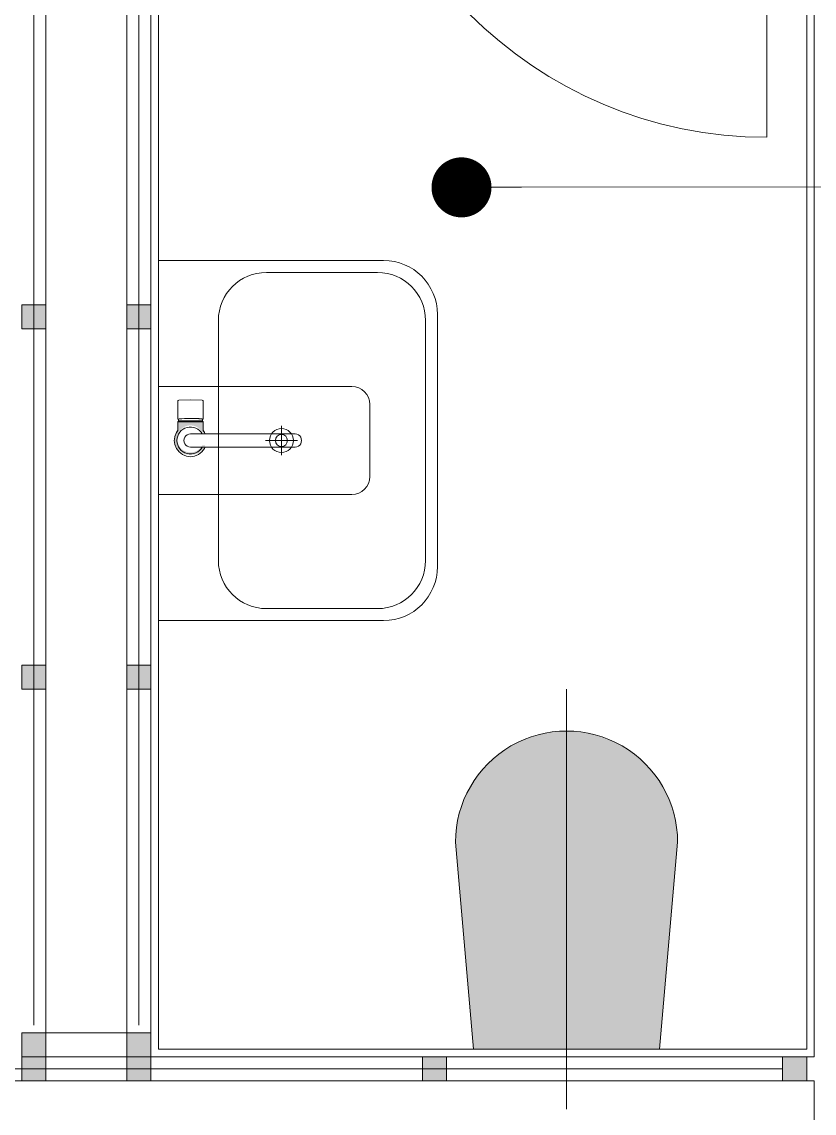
# Model space of a CAD drawing. Extents: x -9058 to 11890, y 0 to 4205.
# Drawn here: x 3577.8 to 3709.8, y 3379.7 to 3561.5 of the extents above; entities that cross this region are included whole.
import ezdxf

# ---------------------------------------------------------------- set-up
doc = ezdxf.new("R2010")
doc.units = 0
doc.header["$MEASUREMENT"] = 0
doc.layers.get('0').update_dxf_attribs({"color": 9, "lineweight": 9})
doc.layers.add('M-TEFRIS2-015', color=129, linetype='Continuous', lineweight=9)

# ---------------------------------------------------------------- blocks, each defined once
blk = doc.blocks.new('A$C6B6E2180')
for points in [[(0, 2.660619919270175), (0, -2.660619919271994)], [(-2.421789027619524, 0), (2.421789027615886, 0)]]:
    blk.add_lwpolyline(points)
for radius in [2, 1]:
    blk.add_circle((0, 0), radius)
blk = doc.blocks.new('p-batarya uno')
at = {"linetype": 'Continuous', "elevation": 5.3}
blk.add_lwpolyline([(1959.685929119419, 13727.44873787905), (1962.734529119419, 13727.44873787905), (1962.833329119419, 13727.49263195621), (1962.875729119419, 13727.5958701514), (1962.946259677504, 13729.54873787905), (1962.875729119419, 13731.49873787904), (1962.833329119419, 13731.60373787904), (1962.734529119419, 13731.64873787905), (1959.685929119419, 13731.64873787905), (1959.653529119419, 13731.57373787905), (1959.64577992635, 13731.52474225426), (1959.405629119419, 13731.54873787905), (1959.346329119419, 13731.54873787905), (1959.246329119419, 13731.64873787905), (1957.791783664873, 13731.64873787905), (1957.486329119419, 13731.88873787904), (1956.836329119419, 13732.14873787905), (1956.396633186181, 13732.22233216293), (1956.146358570699, 13732.24903103267), (1955.456329119419, 13732.14873787905), (1954.806329119419, 13731.88873787904), (1954.246329119419, 13731.44873787905), (1953.806329119419, 13730.88873787904), (1953.546329119419, 13730.23873787905), (1953.446329119419, 13729.54873787905), (1953.546329119419, 13728.85873787905), (1953.806329119419, 13728.20873787905), (1954.246329119419, 13727.64873787905), (1954.806329119419, 13727.20873787905), (1955.046329119419, 13727.11273787905), (1955.046329119419, 13712.11361787905), (1955.086329119419, 13711.84255887905), (1955.196329119418, 13711.58117887905), (1955.366329119419, 13711.35852187904), (1955.596329119419, 13711.19394887905), (1955.866329119419, 13711.08746087905), (1956.146329119419, 13711.04873787905), (1956.426329119419, 13711.08746087905), (1956.696329119418, 13711.19394887905), (1956.926329119419, 13711.35852187904), (1957.096329119419, 13711.58117887905), (1957.206329119419, 13711.84255887905), (1957.246329119419, 13712.11361787905), (1957.246329119419, 13712.29967787904), (1957.246329119419, 13712.43359787905), (1957.246329119419, 13712.65968787904), (1957.246329119419, 13713.02339787904), (1957.246329119419, 13713.51490787904), (1957.246329119419, 13714.13419787905), (1957.246329119419, 13727.11273787905), (1957.486329119419, 13727.20873787905), (1957.791783664873, 13727.44873787905), (1959.246329119419, 13727.44873787905), (1959.346329119419, 13727.54673651803), (1959.405629119419, 13727.54869782459), (1959.64577992635, 13727.57273350383), (1959.653529119419, 13727.52373787905), (1959.685043964259, 13727.45078684932)], close=True, dxfattribs=at)
at = {"linetype": 'Continuous'}
for points, elevation in [([(1959.246329119419, 13731.64873787905), (1959.246329119418, 13727.44873787905)], 5.3), ([(1959.346329119419, 13727.54688882244), (1959.346329119419, 13731.54681268266)], 5.313471698113248), ([(1959.405629119419, 13731.55058601517), (1959.405629119419, 13727.54873787904)], 5.312932463485488), ([(1959.685929119419, 13731.64873787905), (1959.718329119419, 13731.57373787905), (1959.738207529937, 13731.44805316138), (1959.752729119419, 13731.35623787904), (1959.761805835668, 13731.25356682638), (1959.783229119419, 13731.01123787904), (1959.806129119419, 13730.55373787904), (1959.820041943984, 13730.05719396785), (1959.825529119419, 13729.54873787905), (1959.820508903493, 13729.0569474141), (1959.806129119419, 13728.54373787904), (1959.786848197929, 13728.15854043007), (1959.783229119419, 13728.08623787905), (1959.761805835668, 13727.84390893171), (1959.752729119419, 13727.74123787904), (1959.738207529937, 13727.64942259671), (1959.727367666262, 13727.58088566795), (1959.718329119419, 13727.52373787905), (1959.686814239257, 13727.45078676756)], 5.3)]:
    blk.add_lwpolyline(points, dxfattribs=dict(at, elevation=elevation))
blk.add_lwpolyline([(1955.046329119419, 13727.11273787905), (1955.046329119419, 13729.56743787904), (1955.086329119419, 13729.84263787904), (1955.191083398152, 13730.09538138428), (1955.366329119419, 13730.33413787904), (1955.60033761445, 13730.50284424631), (1955.864979220235, 13730.60889691945), (1956.146329119419, 13730.64873787904), (1956.426329119419, 13730.60381034281), (1956.696329119418, 13730.50123787904), (1956.926329119419, 13730.33413787904), (1957.101574840686, 13730.09538138428), (1957.206329119419, 13729.84263787904), (1957.246329119419, 13729.56743787904), (1957.246329119419, 13729.25806430392), (1957.246329119419, 13728.91925811026), (1957.246329119419, 13727.11273787905)], dxfattribs=at)
blk.add_arc((1956.146329313672, 13729.54873787905), 2.250000194252709, 299.2675691547355, 240.7324195042669, dxfattribs=at)
blk = doc.blocks.new('_Dot')
at = {"color": 0, "linetype": 'ByBlock', "lineweight": -2}
blk.add_line((-0.5, 0), (-1, 0), dxfattribs=at)
at = {"color": 0, "linetype": 'ByBlock', "const_width": 0.5}
blk.add_lwpolyline([(-0.25, 0, 1), (0.25, 0, 1)], format="xyb", close=True, dxfattribs=at)

msp = doc.modelspace()

# ---------------------------------------------------------------- hatches: boundary and pattern name
at = {"layer": 'M-TEFRIS2-015'}
h = msp.add_hatch(color=256, dxfattribs=at)
h.dxf.hatch_style = 1
h.paths.add_polyline_path([(3577.807568860391, 3514.373106777772), (3577.807568860391, 3510.373106777772), (3581.807568860391, 3510.373106777772), (3581.807568860391, 3514.373106777772)])
h = msp.add_hatch(color=256, dxfattribs=at)
h.dxf.hatch_style = 1
h.paths.add_polyline_path([(3595.307568859695, 3514.373106777772), (3595.307568859695, 3510.373106777772), (3599.307568859695, 3510.373106777772), (3599.307568859695, 3514.373106777772)])
for points in [[(3608.343504500779, 3490.946622733203), (3607.870283257232, 3490.946622733203, -3.829799145068203), (3607.870283474964, 3493.146622733204), (3608.343504500779, 3493.146622733204), (3608.24750450078, 3493.386622733206), (3608.00750450078, 3493.69207727866), (3608.00750450078, 3495.146622733204), (3603.807504500779, 3495.146622733204), (3603.807504500779, 3493.69207727866), (3603.567504500781, 3493.386622733206), (3603.307504500779, 3492.736622733204), (3603.233910216892, 3492.296926799967), (3603.207211347157, 3492.046652184485), (3603.307504500779, 3491.356622733203), (3603.567504500781, 3490.706622733205), (3604.00750450078, 3490.146622733204), (3604.567504500781, 3489.706622733205), (3605.217504500781, 3489.446622733203), (3605.907504500779, 3489.346622733205), (3606.59750450078, 3489.446622733203), (3607.24750450078, 3489.706622733205), (3607.807504500779, 3490.146622733204), (3608.24750450078, 3490.706622733205)], [(3607.870283257232, 3490.946622733203, -3.829799145068203), (3607.870283474964, 3493.146622733204), (3608.343504500779, 3493.146622733204), (3608.24750450078, 3493.386622733206), (3608.00750450078, 3493.69207727866), (3608.00750450078, 3495.146622733204), (3603.807504500779, 3495.146622733204), (3603.807504500779, 3493.69207727866), (3603.567504500781, 3493.386622733206), (3603.307504500779, 3492.736622733204), (3603.233910216892, 3492.296926799967), (3603.207211347157, 3492.046652184485), (3603.307504500779, 3491.356622733203), (3603.567504500781, 3490.706622733205), (3604.00750450078, 3490.146622733204), (3604.567504500781, 3489.706622733205), (3605.217504500781, 3489.446622733203), (3605.907504500779, 3489.346622733205), (3606.59750450078, 3489.446622733203), (3607.24750450078, 3489.706622733205), (3607.807504500779, 3490.146622733204), (3608.24750450078, 3490.706622733205), (3608.343504500779, 3490.946622733203)]]:
    msp.add_hatch(color=256, dxfattribs=at).paths.add_polyline_path(points)
h = msp.add_hatch(color=256, dxfattribs=at)
h.dxf.hatch_style = 1
h.paths.add_polyline_path([(3577.807568860391, 3454.373106777775), (3577.807568860391, 3450.373106777772), (3581.807568860391, 3450.373106777772), (3581.807568860391, 3454.373106777775)])
h = msp.add_hatch(color=256, dxfattribs=at)
h.dxf.hatch_style = 1
h.paths.add_polyline_path([(3595.307568859695, 3454.373106777775), (3595.307568859695, 3450.373106777772), (3599.307568859695, 3450.373106777772), (3599.307568859695, 3454.373106777775)])
h = msp.add_hatch(color=256, dxfattribs=at)
edge = h.paths.add_edge_path()
edge.add_line((3684.057568859695, 3390.373106777746), (3653.057568859695, 3390.373106777746))
edge.add_line((3653.057568859695, 3390.373106777746), (3650.057592162289, 3424.84374361234))
edge.add_arc((3668.557568859695, 3424.873106777764), 18.50000000000045, -0.09093979231460025, 180.0909397923372, ccw=False)
edge.add_line((3687.0575455571, 3424.843743612348), (3684.057568859695, 3390.373106777746))
h = msp.add_hatch(color=256, dxfattribs=at)
h.dxf.hatch_style = 1
h.paths.add_polyline_path([(3577.807568860508, 3389.123106777775), (3581.807568860508, 3389.123106777775), (3581.807568860508, 3393.123106777775), (3577.807568860508, 3393.123106777775)])
h = msp.add_hatch(color=256, dxfattribs=at)
h.dxf.hatch_style = 1
h.paths.add_polyline_path([(3599.307568859695, 3389.123106777775), (3595.307568859695, 3389.123106777775), (3595.307568859695, 3393.123106777775), (3599.307568859695, 3393.123106777775)])
h = msp.add_hatch(color=256, dxfattribs=at)
h.dxf.hatch_style = 1
h.paths.add_polyline_path([(3581.807568860391, 3385.123106777713), (3577.807568860391, 3385.123106777713), (3577.807568860391, 3389.123106777713), (3581.807568860391, 3389.123106777713)])
h = msp.add_hatch(color=256, dxfattribs=at)
h.dxf.hatch_style = 1
h.paths.add_polyline_path([(3595.307568859695, 3389.123106777713), (3595.307568859695, 3385.123106777713), (3599.307568859695, 3385.123106777713), (3599.307568859695, 3389.123106777713)])
h = msp.add_hatch(color=256, dxfattribs=at)
h.dxf.hatch_style = 1
h.paths.add_polyline_path([(3644.557568859696, 3385.123106777772), (3648.557568859696, 3385.123106777772), (3648.557568859696, 3389.123106777772), (3644.557568859696, 3389.123106777772)])
h = msp.add_hatch(color=256, dxfattribs=at)
h.dxf.hatch_style = 1
h.paths.add_polyline_path([(3704.557568859698, 3385.123106777772), (3708.557568859696, 3385.123106777772), (3708.557568859696, 3389.123106777772), (3704.557568859698, 3389.123106777772)])
h = msp.add_hatch(color=256, dxfattribs=at)
h.dxf.hatch_style = 1
h.paths.add_polyline_path([(3708.557568859696, 3389.123106777772), (3708.557568859696, 3385.123106777772), (3704.557568859696, 3385.123106777772), (3704.557568859696, 3389.123106777772)])

# ---------------------------------------------------------------- linework, layer by layer
for p, q in [((3708.557568859696, 3671.57310662381), (3708.557568859696, 3390.57310662381)), ((3709.807568859695, 3671.57310662381), (3709.807568859695, 3390.57310662381)), ((3579.807568860334, 3611.373106777772), (3579.807568860334, 3394.373106777775)), ((3581.807568860333, 3611.62310664962), (3581.807568860333, 3389.123106777713)), ((3595.307568859636, 3389.123106777713), (3595.307568859636, 3611.62310664962)), ((3597.307568859636, 3394.373106777775), (3597.307568859636, 3611.373106777772)), ((3599.307568859695, 3389.123106777772), (3599.307568859695, 3611.62310664962)), ((3600.557568859695, 3610.373106649617), (3600.557568859695, 3390.373106777775)), ((3577.807568860391, 3510.373106777772), (3577.807568860391, 3514.373106777772)), ((3577.807568860391, 3514.373106777772), (3581.807568860391, 3514.373106777772)), ((3581.807568860391, 3514.373106777772), (3581.807568860391, 3510.373106777772)), ((3595.307568859695, 3514.373106777772), (3595.307568859695, 3510.373106777772)), ((3599.307568859695, 3514.373106777772), (3595.307568859695, 3514.373106777772)), ((3599.307568859695, 3510.373106777772), (3599.307568859695, 3514.373106777772)), ((3581.807568860391, 3510.373106777772), (3577.807568860391, 3510.373106777772)), ((3595.307568859695, 3510.373106777772), (3599.307568859695, 3510.373106777772)), ((3577.807568860391, 3450.373106777772), (3577.807568860391, 3454.373106777775)), ((3577.807568860391, 3454.373106777775), (3581.807568860391, 3454.373106777775)), ((3581.807568860391, 3454.373106777775), (3581.807568860391, 3450.373106777772)), ((3595.307568859695, 3454.373106777775), (3595.307568859695, 3450.373106777772)), ((3599.307568859695, 3454.373106777775), (3595.307568859695, 3454.373106777775)), ((3599.307568859695, 3450.373106777772), (3599.307568859695, 3454.373106777775)), ((3581.807568860391, 3450.373106777772), (3577.807568860391, 3450.373106777772)), ((3595.307568859695, 3450.373106777772), (3599.307568859695, 3450.373106777772)), ((3577.807568860508, 3393.123106777775), (3577.807568860508, 3389.123106777775)), ((3581.807568860508, 3393.123106777775), (3577.807568860508, 3393.123106777775)), ((3581.807568860333, 3393.123106777772), (3595.307568859636, 3393.123106777772)), ((3581.807568860508, 3389.123106777775), (3581.807568860508, 3393.123106777775)), ((3583.807568859856, 3393.123106777772), (3588.307568859856, 3393.123106777772)), ((3595.307568859695, 3389.123106777775), (3595.307568859695, 3393.123106777775)), ((3595.307568859695, 3393.123106777775), (3599.307568859695, 3393.123106777775)), ((3599.307568859695, 3393.123106777775), (3599.307568859695, 3389.123106777775)), ((3577.807568860391, 3385.123106777713), (3577.807568860391, 3389.123106777713)), ((3577.807568860391, 3389.123106777713), (3581.807568860391, 3389.123106777713)), ((3577.807568860508, 3389.123106777775), (3581.807568860508, 3389.123106777775)), ((3577.807568860391, 3385.123106777713), (3577.807568860391, 3389.123106777713)), ((3577.807568860391, 3389.123106777713), (3581.807568860391, 3389.123106777713)), ((3581.807568860391, 3389.123106777713), (3581.807568860391, 3385.123106777713)), ((3581.807568860333, 3389.123106777713), (3595.307568859636, 3389.123106777713)), ((3581.807568860391, 3389.123106777713), (3581.807568860391, 3385.123106777713)), ((3595.307568859695, 3389.123106777713), (3595.307568859695, 3385.123106777713)), ((3599.307568859695, 3389.123106777713), (3595.307568859695, 3389.123106777713)), ((3599.307568859695, 3389.123106777775), (3595.307568859695, 3389.123106777775)), ((3708.557568859696, 3389.123106777772), (3599.307568859695, 3389.123106777772)), ((3599.307568859695, 3385.123106777713), (3599.307568859695, 3389.123106777713)), ((3600.557568859695, 3390.373106777775), (3708.557568859696, 3390.373106777775)), ((3648.557568859696, 3389.123106777772), (3644.557568859696, 3389.123106777772)), ((3644.557568859696, 3389.123106777772), (3644.557568859696, 3385.123106777772)), ((3648.557568859696, 3385.123106777772), (3648.557568859696, 3389.123106777772)), ((3704.557568859696, 3389.123106777772), (3708.557568859696, 3389.123106777772)), ((3708.557568859696, 3389.123106777772), (3704.557568859698, 3389.123106777772)), ((3704.557568859698, 3389.123106777772), (3704.557568859698, 3385.123106777772)), ((3704.557568859696, 3385.123106777772), (3704.557568859696, 3389.123106777772)), ((3708.557568859696, 3390.57310662381), (3708.557568859696, 3390.373106777775)), ((3708.557568859696, 3389.123106777772), (3709.807568859695, 3389.123106777775)), ((3708.557568859696, 3385.123106777772), (3708.557568859696, 3389.123106777772)), ((3708.557568859696, 3389.123106777772), (3708.557568859696, 3385.123106777772)), ((3709.807568859695, 3389.123106777775), (3709.807568859695, 3390.57310662381)), ((3704.557568859698, 3387.123106777713), (3415.057568859696, 3387.123106777713)), ((3709.807568859695, 3385.123106777713), (3415.057568859696, 3385.123106777713)), ((3581.807568860391, 3385.123106777713), (3577.807568860391, 3385.123106777713)), ((3581.807568860391, 3385.123106777713), (3577.807568860391, 3385.123106777713)), ((3595.307568859695, 3385.123106777713), (3599.307568859695, 3385.123106777713)), ((3644.557568859696, 3385.123106777772), (3648.557568859696, 3385.123106777772)), ((3704.557568859698, 3385.123106777772), (3708.557568859696, 3385.123106777772)), ((3708.557568859696, 3385.123106777772), (3704.557568859696, 3385.123106777772)), ((3709.807568859695, 3365.123106777713), (3709.807568859695, 3385.123106777713))]:
    msp.add_line(p, q, dxfattribs=at)
for points in [[(3701.907568859699, 3612.287009180955), (3701.907568859699, 3542.287009180955)], [(3701.907568859699, 3542.287009180955), (3701.907568859699, 3611.53700918094)], [(3701.907568859699, 3542.287009181056), (3701.907568859699, 3611.53700918094)], [(3661.05756215138, 3533.954405169336), (4070.637786429863, 3534.428824762514)], [(3668.557568859695, 3380.373106777746), (3668.557568859695, 3450.373106777746)]]:
    msp.add_lwpolyline(points, dxfattribs=at)
for points in [[(3600.557568859695, 3461.773106745151), (3600.557568859695, 3521.773106745151), (3638.057568859695, 3521.773106745151, -0.4142135623730951), (3647.057568859695, 3512.773106745151), (3647.057568859695, 3470.773106745151, -0.4142135623730951), (3638.057568859695, 3461.773106745151)], [(3610.557568859695, 3471.773106745151), (3610.557568859695, 3511.773106745151, -0.4142135623730951), (3618.557568859695, 3519.773106745151), (3637.057568859695, 3519.773106745151, -0.4142135623730951), (3645.057568859695, 3511.773106745151), (3645.057568859695, 3471.773106745151, -0.4142135623730951), (3637.057568859695, 3463.773106745151), (3618.557568859695, 3463.773106745151, -0.4142135623730951)], [(3600.557568859695, 3482.773106745151), (3600.557568859695, 3500.773106745151), (3632.787568859694, 3500.773106745151, -0.4142135623730951), (3635.787568859694, 3497.773106745151), (3635.787568859694, 3485.773106745151, -0.4142135623730951), (3632.787568859694, 3482.773106745151)], [(3684.057568859695, 3390.373106777746), (3653.057568859695, 3390.373106777746), (3650.057592162289, 3424.84374361234, -1.001588459731324), (3687.0575455571, 3424.843743612348)]]:
    msp.add_lwpolyline(points, format="xyb", close=True, dxfattribs=at)
msp.add_arc((3701.907911322361, 3612.287351643614), 70.00034246339474, 180.0002452698252, 269.9997547302268, dxfattribs=at)

# ---------------------------------------------------------------- block references
at = {"layer": 'M-TEFRIS2-015', "xscale": 10, "yscale": 10, "zscale": 10, "rotation": 180.0663660661321}
msp.add_blockref('_Dot', (3651.057568859747, 3533.942822108269), dxfattribs=at)
at = {"layer": 'M-TEFRIS2-015', "rotation": 90}
for name, p in [('p-batarya uno', (17335.45624237982, 1535.626777625732)), ('A$C6B6E2180', (3621.057568859695, 3491.773106745151))]:
    msp.add_blockref(name, p, dxfattribs=at)

doc.saveas('drawing.dxf')
